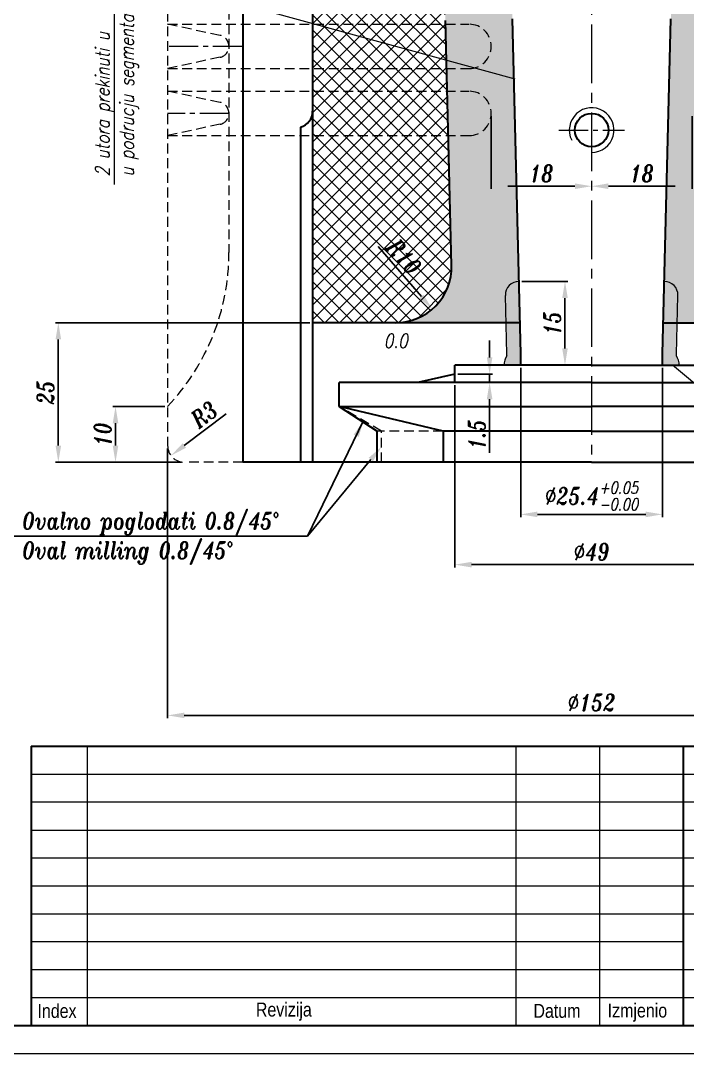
# Model space of a CAD drawing. Extents: x 459 to 1019, y 12 to 613.
# Drawn here: x 658.8 to 778.3, y 12.4 to 197.3 of the extents above; entities that cross this region are included whole.
import ezdxf
from ezdxf import colors
from ezdxf.entities.mleader import LeaderData, LeaderLine
from ezdxf.math import Vec2, Vec3

# ---------------------------------------------------------------- set-up
doc = ezdxf.new("R2010")
doc.units = 0
doc.header["$LTSCALE"] = 7
doc.header["$MEASUREMENT"] = 0
doc.linetypes.add('CENTER2', pattern=[1.125, 0.75, -0.125, 0.125, -0.125])
doc.linetypes.add('HIDDEN', pattern=[0.375, 0.25, -0.125])
doc.layers.get('0').update_dxf_attribs({"linetype": 'CONTINUOUS', "lineweight": 15})
for name, color, linetype, lineweight in [('1', 1, 'CENTER2', 15), ('2', 2, 'HIDDEN', 15), ('3', 3, 'CONTINUOUS', 30), ('8', 252, 'CONTINUOUS', 15), ('ENGLISH', 252, 'CONTINUOUS', 18)]:
    doc.layers.add(name, color=color, linetype=linetype, lineweight=lineweight)
doc.styles.add('ITALICT', font='ITALICT.shx', dxfattribs={"width": 0.8, "height": 3})
doc.styles.get("Standard").update_dxf_attribs({"font": 'isocp.shx', "height": 3})
doc.styles.add('style2', font='swissc.ttf')
doc.dimstyles.get("Standard").update_dxf_attribs({"dimtxt": 3, "dimasz": 3, "dimexe": 0.5, "dimexo": 0.5, "dimgap": 0.8, "dimtad": 1, "dimdsep": 46, "dimtxsty": 'ITALICT', "dimcen": 0.09, "dimazin": 2, "dimtfac": 1, "dimtmove": 0, "dimatfit": 3, "dimfxl": 1, "dimtolj": 1, "dimtzin": 0, "dimarcsym": 0})

# ---------------------------------------------------------------- blocks, each defined once
blk = doc.blocks.new('*D16')
at = {"color": 0, "lineweight": -2, "transparency": 16777216}
for p, q in [((684.66, 128.22), (675.33, 128.22)), ((675.83, 121.22), (675.83, 125.22)), ((687.66, 118.22), (675.33, 118.22))]:
    blk.add_line(p, q, dxfattribs=at)
at = {"color": 0, "transparency": 16777216}
for points in [[(675.33, 125.22), (676.33, 125.22), (675.83, 128.22)], [(675.33, 121.22), (676.33, 121.22), (675.83, 118.22)]]:
    blk.add_solid(points, dxfattribs=at)
at = {"color": 0, "transparency": 16777216, "insert": (673.53, 123.22), "char_height": 3, "attachment_point": 5, "rotation": 90, "style": 'ITALICT'}
blk.add_mtext('\\A1;10', dxfattribs=at)
blk = doc.blocks.new('*D31')
at = {"color": 0, "lineweight": -2, "transparency": 16777216}
for p, q in [((736.66, 132.02), (736.66, 99.39)), ((785.66, 132.02), (785.66, 99.39)), ((739.66, 99.89), (782.66, 99.89))]:
    blk.add_line(p, q, dxfattribs=at)
at = {"color": 0, "transparency": 16777216}
for points in [[(739.66, 100.39), (739.66, 99.39), (736.66, 99.89)], [(782.66, 100.39), (782.66, 99.39), (785.66, 99.89)]]:
    blk.add_solid(points, dxfattribs=at)
at = {"color": 0, "transparency": 16777216, "insert": (761.16, 102.19), "char_height": 3, "attachment_point": 5, "style": 'ITALICT'}
blk.add_mtext('\\A1;%%c49', dxfattribs=at)
blk = doc.blocks.new('*D34')
at = {"color": 0, "lineweight": -2, "transparency": 16777216}
for p, q in [((743.16, 180.22), (743.16, 167.17)), ((746.16, 167.67), (758.16, 167.67))]:
    blk.add_line(p, q, dxfattribs=at)
at = {"color": 0, "transparency": 16777216}
for points in [[(746.16, 168.17), (746.16, 167.17), (743.16, 167.67)], [(758.16, 168.17), (758.16, 167.17), (761.16, 167.67)]]:
    blk.add_solid(points, dxfattribs=at)
at = {"color": 0, "transparency": 16777216, "insert": (752.16, 169.97), "char_height": 3, "attachment_point": 5, "style": 'ITALICT'}
blk.add_mtext('\\A1;18', dxfattribs=at)
blk = doc.blocks.new('*D35')
at = {"color": 0, "lineweight": -2, "transparency": 16777216}
for p, q in [((779.16, 180.22), (779.16, 167.17)), ((764.16, 167.67), (776.16, 167.67))]:
    blk.add_line(p, q, dxfattribs=at)
at = {"color": 0, "transparency": 16777216}
for points in [[(764.16, 168.17), (764.16, 167.17), (761.16, 167.67)], [(776.16, 168.17), (776.16, 167.17), (779.16, 167.67)]]:
    blk.add_solid(points, dxfattribs=at)
at = {"color": 0, "transparency": 16777216, "insert": (770.16, 169.97), "char_height": 3, "attachment_point": 5, "style": 'ITALICT'}
blk.add_mtext('\\A1;18', dxfattribs=at)
blk = doc.blocks.new('*D41')
at = {"color": 0, "lineweight": -2, "transparency": 16777216}
for p, q in [((710.66, 143.22), (665.08, 143.22)), ((665.58, 121.22), (665.58, 140.22)), ((675.33, 118.22), (665.08, 118.22))]:
    blk.add_line(p, q, dxfattribs=at)
at = {"color": 0, "transparency": 16777216}
for points in [[(665.08, 140.22), (666.08, 140.22), (665.58, 143.22)], [(665.08, 121.22), (666.08, 121.22), (665.58, 118.22)]]:
    blk.add_solid(points, dxfattribs=at)
at = {"color": 0, "transparency": 16777216, "insert": (663.28, 130.72), "char_height": 3, "attachment_point": 5, "rotation": 90, "style": 'ITALICT'}
blk.add_mtext('\\A1;25', dxfattribs=at)
blk = doc.blocks.new('*D48')
at = {"color": 0, "lineweight": -2, "transparency": 16777216}
for p, q in [((685.16, 120.72), (685.16, 72.39)), ((837.16, 120.72), (837.16, 72.39)), ((688.16, 72.89), (834.16, 72.89))]:
    blk.add_line(p, q, dxfattribs=at)
at = {"color": 0, "transparency": 16777216}
for points in [[(688.16, 73.39), (688.16, 72.39), (685.16, 72.89)], [(834.16, 73.39), (834.16, 72.39), (837.16, 72.89)]]:
    blk.add_solid(points, dxfattribs=at)
at = {"color": 0, "transparency": 16777216, "insert": (761.16, 75.19), "char_height": 3, "attachment_point": 5, "style": 'ITALICT'}
blk.add_mtext('\\A1;%%c152', dxfattribs=at)
blk = doc.blocks.new('*D58')
at = {"color": 0, "lineweight": -2, "transparency": 16777216}
for p, q in [((748.46, 135.12), (748.46, 108.39)), ((773.86, 135.12), (773.86, 108.39)), ((751.46, 108.89), (770.86, 108.89))]:
    blk.add_line(p, q, dxfattribs=at)
at = {"color": 0, "transparency": 16777216}
for points in [[(751.46, 109.39), (751.46, 108.39), (748.46, 108.89)], [(770.86, 109.39), (770.86, 108.39), (773.86, 108.89)]]:
    blk.add_solid(points, dxfattribs=at)
at = {"color": 0, "transparency": 16777216, "insert": (761.16, 112.18), "char_height": 3, "attachment_point": 5, "style": 'ITALICT'}
blk.add_mtext('\\A1;%%c25.4{}{\\H0.71x;\\C3;\\S+0.05^ -0.00;}', dxfattribs=at)
blk = doc.blocks.new('*D61')
at = {"color": 0, "lineweight": -2, "transparency": 16777216}
for p, q in [((742.88, 137.02), (742.88, 140.02)), ((737.16, 134.02), (743.38, 134.02)), ((742.88, 134.02), (742.88, 132.52)), ((742.88, 129.52), (742.88, 119.89))]:
    blk.add_line(p, q, dxfattribs=at)
at = {"color": 0, "transparency": 16777216}
for points in [[(742.38, 137.02), (743.38, 137.02), (742.88, 134.02)], [(742.38, 129.52), (743.38, 129.52), (742.88, 132.52)]]:
    blk.add_solid(points, dxfattribs=at)
at = {"color": 0, "transparency": 16777216, "insert": (740.58, 123.21), "char_height": 3, "attachment_point": 5, "rotation": 90, "style": 'ITALICT'}
blk.add_mtext('\\A1;1.5', dxfattribs=at)
blk = doc.blocks.new('*D70')
at = {"color": 0, "lineweight": -2, "transparency": 16777216}
blk.add_line((695.67, 126.88), (688.16, 121.22), dxfattribs=at)
at = {"color": 0, "transparency": 16777216}
blk.add_solid([(687.86, 121.62), (688.47, 120.82), (685.77, 119.41)], dxfattribs=at)
at = {"color": 0, "transparency": 16777216, "insert": (691.73, 126.79), "char_height": 3, "attachment_point": 5, "rotation": 37.0367, "style": 'ITALICT'}
blk.add_mtext('\\A1;R3', dxfattribs=at)
blk = doc.blocks.new('*D93')
at = {"color": 0, "lineweight": -2, "transparency": 16777216}
for p, q in [((748.64, 150.62), (756.89, 150.62)), ((756.39, 147.62), (756.39, 138.62))]:
    blk.add_line(p, q, dxfattribs=at)
at = {"color": 0, "transparency": 16777216}
for points in [[(755.89, 147.62), (756.89, 147.62), (756.39, 150.62)], [(755.89, 138.62), (756.89, 138.62), (756.39, 135.62)]]:
    blk.add_solid(points, dxfattribs=at)
at = {"color": 0, "transparency": 16777216, "insert": (754.09, 143.12), "char_height": 3, "attachment_point": 5, "rotation": 90, "style": 'ITALICT'}
blk.add_mtext('\\A1;15', dxfattribs=at)
blk = doc.blocks.new('*D103')
at = {"color": 0, "linetype": 'ByBlock', "lineweight": -2, "transparency": 16777216}
blk.add_line((722.93, 156.85), (730.65, 147.93), dxfattribs=at)
at = {"color": 0, "transparency": 16777216}
blk.add_solid([(731.03, 148.25), (730.27, 147.6), (732.61, 145.66)], dxfattribs=at)
at = {"color": 0, "transparency": 16777216, "insert": (727.54, 155.03), "char_height": 3, "attachment_point": 5, "rotation": 310.8675, "style": 'ITALICT'}
blk.add_mtext('\\A1;R10', dxfattribs=at)

msp = doc.modelspace()

# ---------------------------------------------------------------- hatches: boundary and pattern name
h = msp.add_hatch(color=256)
h.dxf.hatch_style = 1
h.paths.add_polyline_path([(776.505, 143.221), (774.0042, 143.221), (773.8642, 137.621), (773.8642, 135.621), (776.8642, 135.621, 0.14747682), (776.3642, 137.2793), (776.3642, 137.5898)])
h.paths.add_polyline_path([(776.6275, 148.121, 0.42155346), (774.1892, 150.621), (774.0042, 143.221), (776.505, 143.221)])
h.paths.add_polyline_path([(748.1392, 150.621, 0.42155346), (745.701, 148.121), (745.8235, 143.221), (748.3242, 143.221)])
h.paths.add_polyline_path([(748.3242, 143.221), (745.8235, 143.221), (745.9642, 137.5898), (745.9642, 137.2793, 0.14747682), (745.4642, 135.621), (748.4642, 135.621), (748.4642, 137.621)])
at = {"layer": '8'}
h = msp.add_hatch(dxfattribs=at)
h.set_pattern_fill('ANSI37', color=256, scale=15)
h.paths.add_polyline_path([(731.4695, 268.2644, 0.01675566), (730.2216, 287.974, -0.02418905), (729.4642, 303.621, 0.03247046), (728.0474, 325.4158, 0.37667691), (718.1315, 334.121), (711.1642, 334.121), (711.1642, 225.619), (732.832, 224.9746, -0.00599252), (732.5695, 231.2644)])
h.paths.add_polyline_path([(734.1301, 209.4403, -0.01484156), (732.832, 224.9746), (711.1642, 225.619), (711.1642, 196.8365), (735.1451, 190.238), (734.968, 197.3211, 0.02201802)])
h.paths.add_polyline_path([(735.1451, 190.238), (711.1642, 196.8365), (711.1642, 143.221), (726.0674, 143.221, 0.42155346), (736.0642, 153.471)])
h.paths.add_polyline_path([(811.1642, 334.121), (804.1969, 334.121, 0.37667691), (794.2811, 325.4158, 0.03247046), (792.8642, 303.621, -0.02418905), (792.1068, 287.974, 0.01675566), (790.8589, 268.2644), (789.7589, 231.2644, -0.02083593), (788.1983, 209.4403, 0.02201802), (787.3605, 197.3211), (786.2642, 153.471, 0.42155346), (796.2611, 143.221), (811.1642, 143.221)])
h.paths.add_polyline_path([(723.5862, 236.9022), (723.5862, 246.6307), (719.0862, 246.6307), (719.0862, 236.9022)], flags=24)
h.paths.add_polyline_path([(804.2179, 236.9022), (804.2179, 246.6307), (799.7179, 246.6307), (799.7179, 236.9022)], flags=24)
h.paths.add_polyline_path([(722.9972, 156.8458), (728.6897, 150.2667), (732.0927, 153.2111), (726.4002, 159.7902)], flags=24)
h.paths.add_polyline_path([(714.4283, 321.146), (721.153, 326.6658), (718.2979, 330.1441), (711.5732, 324.6243)], flags=24)
h = msp.add_hatch(dxfattribs=at)
h.set_pattern_fill('DOTS', color=256, scale=15)
h.paths.add_polyline_path([(742.1655, 289.1331, -0.02418905), (741.4642, 303.621, 0.03178603), (740.0096, 326.4803, -0.00987265), (739.6711, 329.621, -0.39847712), (736.9846, 332.1662, -0.00592936), (736.9021, 334.121), (718.1315, 334.121, -0.37667691), (728.0474, 325.4158, -0.03247046), (729.4642, 303.621, 0.02418905), (730.2216, 287.974, -0.01675566), (731.4695, 268.2644), (732.5695, 231.2644, 0.02083593), (734.1301, 209.4403, -0.02201802), (734.968, 197.3211), (735.1451, 190.238), (747.232, 186.9122), (746.9642, 197.621, 0.02201802), (746.0535, 210.794, -0.02083593), (744.5642, 231.621), (743.4642, 268.621, 0.01675566)])
h.paths.add_polyline_path([(792.1068, 287.974, 0.02418905), (792.8642, 303.621, -0.03247046), (794.2811, 325.4158, -0.37667691), (804.1969, 334.121), (785.4263, 334.121, -0.00592936), (785.3439, 332.1662, -0.39847712), (782.6574, 329.621, -0.00987265), (782.3189, 326.4803, 0.03178603), (780.8642, 303.621, -0.02418905), (780.1629, 289.1331, 0.01675566), (778.8642, 268.621), (777.7642, 231.621, -0.02083593), (776.2749, 210.794, 0.02201802), (775.3642, 197.621), (774.1892, 150.621, -0.42155346), (776.6275, 148.121), (776.505, 143.221), (796.2611, 143.221, -0.42155346), (786.2642, 153.471), (787.3605, 197.3211, -0.02201802), (788.1983, 209.4403, 0.02083593), (789.7589, 231.2644), (790.8589, 268.2644, -0.01675566)])
h.paths.add_polyline_path([(747.232, 186.9122), (735.1451, 190.238), (736.0642, 153.471, -0.42155346), (726.0674, 143.221), (745.8235, 143.221), (745.701, 148.121, -0.42155346), (748.1392, 150.621)])
h.paths.add_polyline_path([(737.7225, 253.869), (737.7225, 261.2107), (735.0975, 261.2107), (735.0975, 253.869)], flags=24)
h.paths.add_polyline_path([(739.8249, 244.9743), (739.8249, 253.0815), (736.0749, 253.0815), (736.0749, 244.9743)], flags=24)
h.paths.add_polyline_path([(787.1139, 244.9743), (787.1139, 253.0815), (783.3639, 253.0815), (783.3639, 244.9743)], flags=24)
h.paths.add_polyline_path([(785.0115, 253.869), (785.0115, 261.2107), (782.3865, 261.2107), (782.3865, 253.869)], flags=24)
h.paths.add_polyline_path([(736.0217, 230.3494), (741.1758, 230.5243), (741.0232, 235.0217), (735.869, 234.8468)], flags=24)

# ---------------------------------------------------------------- linework, layer by layer
for p, q in [((675.6378, 167.989), (675.6378, 206.6119)), ((747.4463, 186.8532), (675.6378, 206.6119)), ((745.965, 137.5586), (745.701, 148.121)), ((776.3635, 137.5586), (776.6275, 148.121)), ((745.9642, 137.2793), (745.9642, 137.621)), ((776.3642, 137.2793), (776.3642, 137.621)), ((808.3573, 108.3802), (775.6465, 135.621)), ((670.7242, 67.3608), (670.7242, 17.3608)), ((747.5661, 67.3608), (747.5661, 17.3608)), ((762.5661, 67.3608), (762.5661, 17.3608)), ((660.7242, 62.3608), (874.4079, 62.3608)), ((874.4079, 57.3608), (660.7242, 57.3608)), ((660.7242, 52.3608), (829.5661, 52.3608)), ((660.7242, 47.3608), (829.5661, 47.3608)), ((660.7242, 42.3608), (829.5661, 42.3608)), ((660.7242, 37.3608), (874.4079, 37.3608)), ((777.5661, 32.3608), (660.7242, 32.3608)), ((660.7242, 27.3608), (874.4079, 27.3608)), ((660.7242, 22.3608), (874.4079, 22.3608)), ((459.4079, 12.3608), (879.4079, 12.3608))]:
    msp.add_line(p, q)
for centre, radius, start, end in [((761.1642, 177.721), 4, 270, 206.70514), ((748.1392, 148.182), 2.439, 90, 181.432096), ((774.1892, 148.182), 2.439, 358.567904, 90), ((748.4642, 135.621), 3, 146.44269, 180), ((773.8642, 135.621), 3, 360, 33.55731)]:
    msp.add_arc(centre, radius, start, end)
at = {"layer": '1', "ltscale": 2}
msp.add_line((761.1642, 354.121), (761.1642, 118.221), dxfattribs=at)
at = {"layer": '1'}
for p, q in [((698.542, 192.721), (685.1642, 192.721)), ((696.1642, 180.721), (685.1642, 180.721)), ((755.289, 177.721), (767.056, 177.721))]:
    msp.add_line(p, q, dxfattribs=at)
at = {"layer": '2'}
for p, q in [((696.1642, 338.421), (696.1642, 155.771)), ((685.1642, 256.671), (685.1642, 121.221)), ((694.5801, 194.6773), (685.1642, 196.6787)), ((685.1642, 196.6787), (739.2012, 196.6787)), ((694.5801, 190.7647), (685.1642, 188.7633)), ((685.1642, 188.7527), (739.2012, 188.7527)), ((694.5801, 182.6773), (685.1642, 184.6787)), ((685.1642, 184.6787), (739.2012, 184.6787)), ((694.5801, 178.7647), (685.1642, 176.7633)), ((685.1642, 176.7527), (739.2012, 176.7527)), ((723.5142, 123.821), (715.9142, 128.2089)), ((734.5417, 123.821), (722.7142, 123.821)), ((723.5142, 118.221), (723.5142, 123.821)), ((698.6642, 118.221), (688.1642, 118.221))]:
    msp.add_line(p, q, dxfattribs=at)
for centre, radius, start, end in [((739.2012, 192.7157), 3.963, 270, 90), ((694.1642, 192.721), 2, 282, 78), ((739.2012, 180.7157), 3.963, 270, 90), ((694.1642, 180.721), 2, 282, 78), ((656.1642, 155.771), 40, 316.468848, 0), ((688.1642, 121.221), 3, 180, 270)]:
    msp.add_arc(centre, radius, start, end, dxfattribs=at)
at = {"layer": '3'}
for p, q in [((698.6642, 354.121), (698.6642, 118.221)), ((711.1642, 354.121), (711.1642, 118.221)), ((736.0642, 153.471), (734.968, 197.3211)), ((748.4642, 137.621), (746.9642, 197.621)), ((773.8642, 137.621), (775.3642, 197.621)), ((708.9804, 178.221), (708.9804, 118.221)), ((748.3242, 143.221), (711.1642, 143.221)), ((774.0042, 143.221), (811.1642, 143.221)), ((748.4642, 135.621), (748.4642, 137.621)), ((773.8642, 135.621), (773.8642, 137.621)), ((761.1642, 135.621), (736.6642, 135.621)), ((736.6642, 132.521), (736.6642, 135.621)), ((761.1642, 135.621), (785.6642, 135.621)), ((736.6642, 134.021), (730.0072, 132.521)), ((761.1642, 132.521), (715.9142, 132.521)), ((715.9142, 128.2089), (715.9142, 132.521)), ((761.1642, 132.521), (806.4142, 132.521)), ((715.9142, 128.2089), (761.1642, 128.2089)), ((734.5417, 123.821), (715.9142, 128.2089)), ((715.9142, 128.2089), (722.7142, 123.821)), ((806.4142, 128.2089), (761.1642, 128.2089)), ((722.7142, 118.221), (722.7142, 123.821)), ((761.1642, 123.821), (734.5417, 123.821)), ((734.5417, 123.821), (734.5417, 118.221)), ((761.1642, 123.821), (787.7868, 123.821)), ((761.1642, 118.221), (698.6642, 118.221)), ((761.1642, 118.221), (823.6642, 118.221)), ((660.7242, 67.3608), (874.4079, 67.3608)), ((660.7242, 67.3608), (660.7242, 17.3608)), ((777.5661, 67.3608), (777.5661, 17.3608)), ((479.4079, 17.3608), (874.4079, 17.3608)), ((660.7242, 17.3608), (874.4079, 17.3608))]:
    msp.add_line(p, q, dxfattribs=at)
msp.add_circle((761.1642, 177.721), 3, dxfattribs=at)
for centre, radius, start, end in [((708.1642, 181.1079), 3, 285.786856, 0), ((726.0674, 153.221), 10, 270, 1.432096)]:
    msp.add_arc(centre, radius, start, end, dxfattribs=at)

# ---------------------------------------------------------------- texts
at = {"style": 'ITALICT', "width": 0.8}
for s, p in [('u podrucju segmenta', (679.0902, 169.4123)), ('2 utora prekinuti u', (674.7521, 169.4123))]:
    msp.add_text(s, height=2.5, rotation=90, dxfattribs=at).set_placement(p)
for s, height, p in [('0.0', 2.5, (723.9176, 138.7304)), ('Ovalno poglodati 0.8/45°', 3, (659.1313, 106.2225))]:
    msp.add_text(s, height=height, dxfattribs=at).set_placement(p)
at = {"style": 'style2'}
for s, p in [('Index', (661.8403, 18.7091)), ('Revizija', (700.9856, 18.9547)), ('Datum', (750.7343, 18.7264)), ('Izmjenio', (764.0408, 18.7843))]:
    msp.add_text(s, height=2.5, dxfattribs=at).set_placement(p)
at = {"layer": 'ENGLISH', "style": 'ITALICT', "width": 0.8}
msp.add_text('Oval milling 0.8/45°', height=3, dxfattribs=at).set_placement((659.1313, 100.9573))

# ---------------------------------------------------------------- dimensions: what is measured, and where the dimension line sits
dim = msp.add_linear_dim(base=(761.1642, 167.6662), p1=(743.1642, 180.7157), p2=(761.1642, 167.6662), dimstyle='Standard')
dim.commit()
dim.dimension.update_dxf_attribs({"geometry": '*D34', "text_midpoint": (752.1642, 169.9662)})
dim = msp.add_linear_dim(base=(779.1642, 167.6662), p1=(761.1642, 167.6662), p2=(779.1642, 180.7157), dimstyle='Standard', override={"dimtmove": 1})
dim.commit()
dim.dimension.update_dxf_attribs({"geometry": '*D35', "text_midpoint": (770.1642, 169.9662)})
for center, mpoint, override, picture, middle in [((726.0674, 153.221), (732.6105, 145.6588), {"dimarcsym": 1}, '*D103', (725.8056, 153.5235)), ((688.1642, 121.221), (685.7695, 119.4141), {"dimtmove": 1}, '*D70', (693.1134, 124.9555))]:
    dim = msp.add_radius_dim(center=center, mpoint=mpoint, dimstyle='Standard', override=override)
    dim.commit()
    dim.dimension.update_dxf_attribs({"geometry": picture, "text_midpoint": middle, "dimtype": 164})
for base, p1, p2, picture, middle in [((756.3947, 135.621), (748.1392, 150.621), (756.3947, 135.621), '*D93', (754.0947, 143.121)), ((665.5849, 143.221), (675.8311, 118.221), (711.1642, 143.221), '*D41', (663.2849, 130.721)), ((742.8797, 132.521), (736.6642, 134.021), (742.8797, 132.521), '*D61', (740.5797, 123.2067)), ((675.8311, 128.221), (688.1642, 118.221), (685.1642, 128.221), '*D16', (673.5311, 123.221))]:
    dim = msp.add_linear_dim(base=base, p1=p1, p2=p2, angle=90, dimstyle='Standard')
    dim.commit()
    dim.dimension.update_dxf_attribs({"geometry": picture, "text_midpoint": middle})
dim = msp.add_linear_dim(base=(773.8642, 108.8925), p1=(748.4642, 135.621), p2=(773.8642, 135.621), text='<>{}{\\H0.71x;\\C3;\\S+0.05^ -0.00;}', dimstyle='Standard', override={"dimpost": '%%c<>', "dimtp": 0.05, "dimtm": 0, "dimtdec": 2, "dimtmove": 0, "dimtzin": 0})
dim.commit()
dim.dimension.update_dxf_attribs({"geometry": '*D58', "text_midpoint": (761.1642, 112.1775)})
for base, p1, p2, picture, middle in [((785.6642, 99.8925), (736.6642, 132.521), (785.6642, 132.521), '*D31', (761.1642, 99.8925)), ((837.1642, 72.8925), (685.1642, 121.221), (837.1642, 121.221), '*D48', (761.1642, 72.8925))]:
    dim = msp.add_linear_dim(base=base, p1=p1, p2=p2, text='%%c<>', dimstyle='Standard', override={"dimtmove": 0})
    dim.commit()
    dim.dimension.update_dxf_attribs({"geometry": picture, "text_midpoint": middle, "dimtype": 160})

# ---------------------------------------------------------------- leaders
msp.add_leader([(720.2914, 125.6817), (710.2206, 104.9851)], dimstyle='Standard', override={"dimasz": 3, "dimgap": 0.8, "dimtad": 0})
ml = msp.add_multileader_mtext('Standard')
ml.set_content('', color=256)
ml.set_leader_properties()
ml.build(insert=Vec2(0, 0))
ml.multileader.update_dxf_attribs({"text_right_attachment_type": 6, "dogleg_length": 0.36, "arrow_head_size": 3})
ctx = ml.context
ctx.base_point, ctx.arrow_head_size, ctx.plane_origin = Vec3(655.5252, 106.9851), 3, Vec3(743.6551, 52.9928)
ctx.right_attachment, ctx.text_align_type = 6, 2
notes = []
notes.append((ctx, [(0, (1, 1, 0), (710.2206, 104.9851), (-1, 0), 50.6954, [(0, [(723.5142, 121.021)], 0, [])])]))
ctx.mtext.insert, ctx.mtext.alignment, ctx.mtext.flow_direction = Vec3(657.5252, 108.9851), 3, 5
for ctx, leaders in notes:
    for number, flags, end, landing, length, lines in leaders:
        leader = LeaderData()
        leader.index, (leader.has_last_leader_line, leader.has_dogleg_vector, leader.attachment_direction) = number, flags
        leader.last_leader_point, leader.dogleg_vector, leader.dogleg_length = Vec3(end), Vec3(landing), length
        for number, points, colour, breaks in lines:
            line = LeaderLine()
            line.index, line.vertices, line.color, line.breaks = number, Vec3.list(points), colors.encode_raw_color(colour), breaks
            leader.lines.append(line)
        ctx.leaders.append(leader)

doc.saveas('drawing.dxf')
